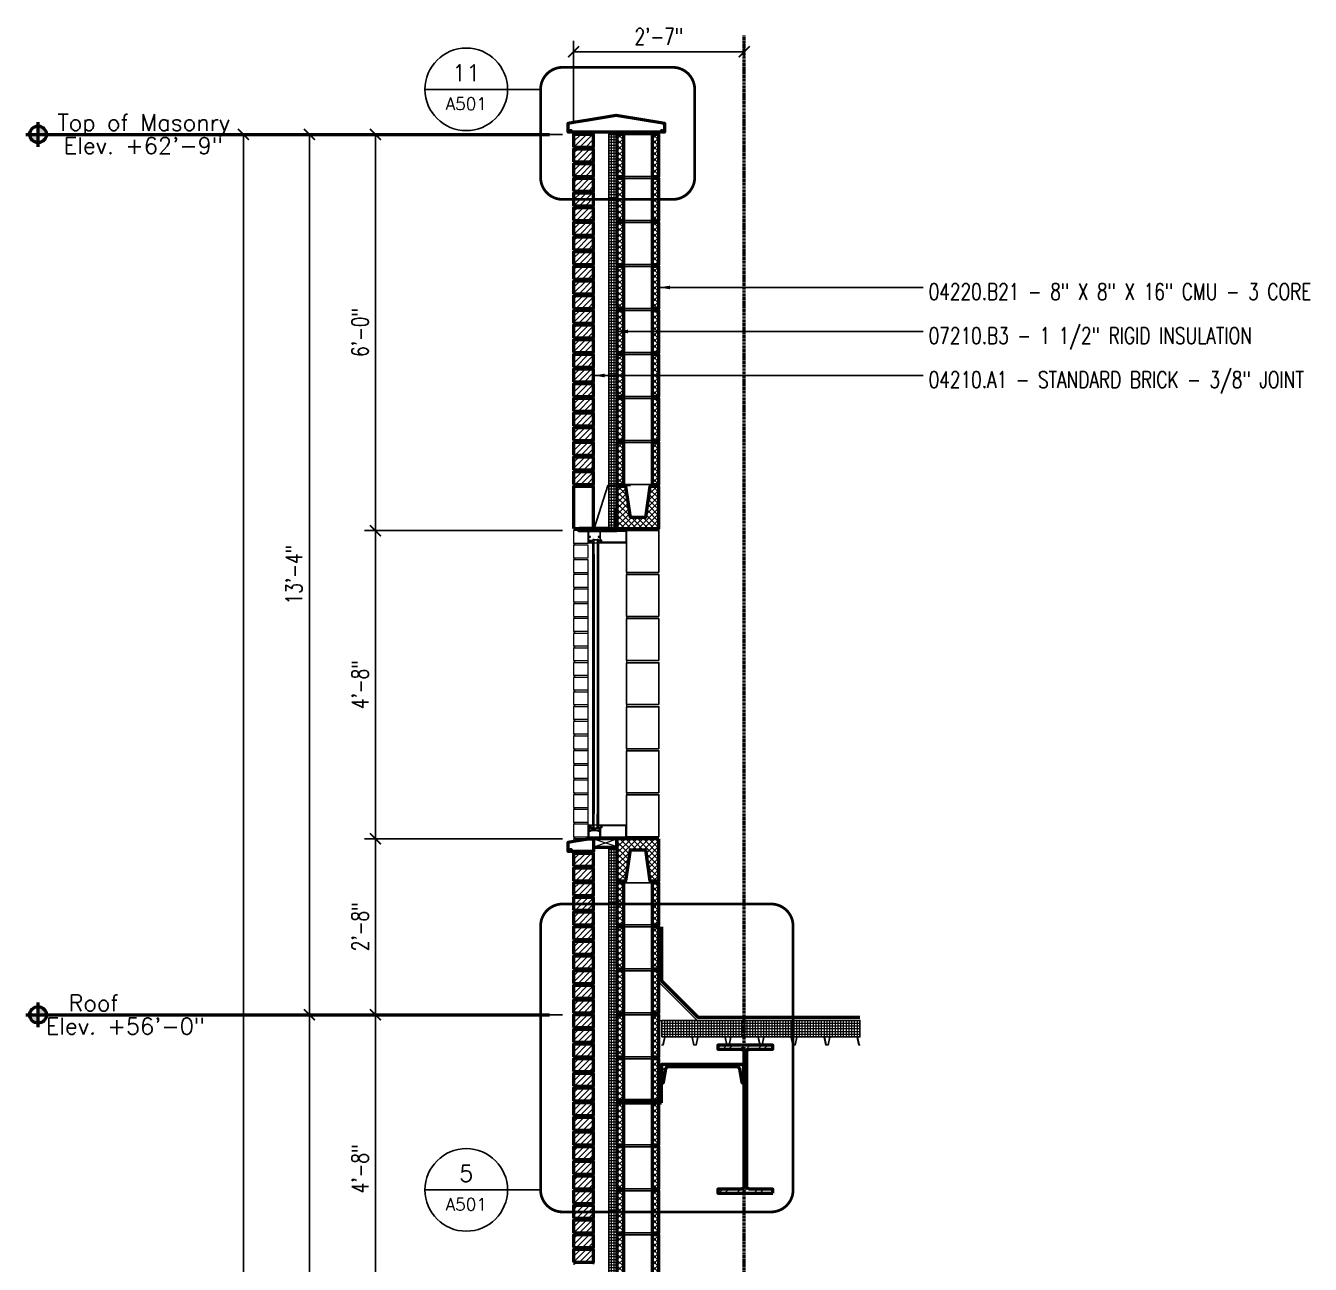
# Model space of a CAD drawing. Header units: inches. Extents: x 3850 to 5846, y -3 to 909.
# Drawn here: x 3861.6 to 4095, y 683.7 to 908.8 of the extents above; entities that cross this region are included whole.
import ezdxf
from ezdxf.enums import TextEntityAlignment as Align

# ---------------------------------------------------------------- set-up
doc = ezdxf.new("R2010")
doc.units = ezdxf.units.IN
doc.header["$LTSCALE"] = 0.5
doc.header["$MEASUREMENT"] = 0
doc.linetypes.add('CENTER2', pattern=[1.125, 0.75, -0.125, 0.125, -0.125])
doc.linetypes.add('HIDDEN2', pattern=[0.1875, 0.125, -0.0625])
doc.layers.get('0').update_dxf_attribs({"lineweight": 18})
doc.layers.get('Defpoints').update_dxf_attribs({"color": 140, "lineweight": 18})
for name, color, linetype, lineweight in [('A-Anno-Dims', 211, 'Continuous', 18), ('A-Anno-Note', 231, 'Continuous', 25), ('A-Detl-Fine', 90, 'Continuous', 18), ('A-Detl-Iden', 151, 'Continuous', 25), ('A-Detl-Medm', 31, 'Continuous', 25), ('A-Detl-Patt', 190, 'Continuous', 18), ('A-Detl-Thin', 150, 'Continuous', 18), ('A-Detl-Wide', 213, 'Continuous', 50)]:
    doc.layers.add(name, color=color, linetype=linetype, lineweight=lineweight)
doc.styles.add('Arch-Dim', font='romans.shx', dxfattribs={"width": 0.75})
doc.styles.add('RomanS', font='romans.shx')
doc.dimstyles.new('Aec-Arch-I-96', dxfattribs={"dimscale": 96, "dimtxt": 0.09375, "dimasz": 0.0625, "dimexe": 0.0625, "dimexo": 0.0625, "dimgap": 0.03125, "dimtad": 1, "dimdec": 4, "dimzin": 3, "dimdsep": 46, "dimlunit": 4, "dimtxsty": 'Arch-Dim', "dimblk": 'ARCHTICK', "dimcen": 0.09375, "dimazin": 2, "dimtfac": 0.75, "dimtdec": 4, "dimtix": 1, "dimtmove": 2, "dimatfit": 2, "dimfxl": 1, "dimtolj": 1, "dimtzin": 0, "dimarcsym": 0})
pattern_1 = [(45, (0, 0.375), (-0.53033, 0.53033), [])]
pattern_2 = [(45, (0, 0.375), (-0.53033, 0.53033), []), (135, (0, 0.375), (-0.53033, -0.53033), [])]

# ---------------------------------------------------------------- blocks, each defined once
blk = doc.blocks.new('*U4')
at = {"layer": 'A-Detl-Patt'}
h = blk.add_hatch(dxfattribs=at)
h.set_pattern_fill('ANSI31', color=256, scale=6, style=0)
h.set_pattern_definition(pattern_1)
h.paths.add_polyline_path([(0, 0.375), (3.625, 0.375), (3.625, 2.6667), (0, 2.6667)])
at = {"color": 0, "linetype": 'ByBlock'}
blk.add_lwpolyline([(0, 0.375), (3.625, 0.375), (3.625, 2.6667), (0, 2.6667)], close=True, dxfattribs=at)
at = {"layer": 'A-Detl-Medm'}
blk.add_line((3.625, 0.375), (3.625, 0), dxfattribs=at)
blk.add_arc((0, 0.1875), 0.1875, 270, 90, dxfattribs=at)
blk = doc.blocks.new('*U5')
at = {"layer": 'A-Detl-Patt'}
h = blk.add_hatch(dxfattribs=at)
h.set_pattern_fill('ANSI37', color=256, scale=6, style=0)
h.set_pattern_definition(pattern_2)
h.paths.add_polyline_path([(0, 0.375), (1.25, 0.375), (1.25, 8), (0, 8)])
h = blk.add_hatch(dxfattribs=at)
h.set_pattern_fill('ANSI37', color=256, scale=6, style=0)
h.set_pattern_definition(pattern_2)
h.paths.add_polyline_path([(6.375, 0.375), (7.625, 0.375), (7.625, 8), (6.375, 8)])
at = {"color": 0, "linetype": 'ByBlock'}
for points in [[(0, 0.375), (1.25, 0.375), (1.25, 8), (0, 8)], [(6.375, 0.375), (7.625, 0.375), (7.625, 8), (6.375, 8)]]:
    blk.add_lwpolyline(points, close=True, dxfattribs=at)
at = {"layer": 'A-Detl-Medm'}
for p, q in [((1.25, 8), (6.375, 8)), ((0, 0.375), (0, 0)), ((1.25, 0.375), (6.375, 0.375))]:
    blk.add_line(p, q, dxfattribs=at)
blk.add_arc((7.625, 0.1875), 0.1875, 90, 270, dxfattribs=at)
blk = doc.blocks.new('*U57')
at = {"layer": 'A-Detl-Patt'}
h = blk.add_hatch(dxfattribs=at)
h.set_pattern_fill('ANSI32', color=256, scale=6, style=0)
edge = h.paths.add_edge_path()
edge.add_line((3.4, 0), (0, 0))
edge.add_line((0, 0), (0, -15))
edge.add_line((0, -15), (3.4, -15))
edge.add_line((3.4, -15), (3.4, -14.84))
edge.add_arc((3.16, -14.84), 0.24, 0, 80.5)
edge.add_line((3.2, -14.6), (0.82, -14.2))
edge.add_arc((0.9, -13.71), 0.5, 180, 260.5, ccw=False)
edge.add_line((0.4, -13.71), (0.4, -1.29))
edge.add_arc((0.9, -1.29), 0.5, 99.5, 180, ccw=False)
edge.add_line((0.82, -0.8), (3.2, -0.4))
edge.add_arc((3.16, -0.16), 0.24, 279.5, 360)
edge.add_line((3.4, -0.16), (3.4, 0))
at = {"color": 0, "linetype": 'ByBlock'}
blk.add_lwpolyline([(3.4, 0), (0, 0), (0, -15), (3.4, -15), (3.4, -14.84, 0.366443), (3.2, -14.6), (0.82, -14.2, -0.366443), (0.4, -13.71), (0.4, -1.29, -0.366443), (0.82, -0.8), (3.2, -0.4, 0.366443), (3.4, -0.16)], format="xyb", close=True, dxfattribs=at)
blk = doc.blocks.new('*U58')
at = {"layer": 'A-Detl-Patt'}
h = blk.add_hatch(dxfattribs=at)
h.set_pattern_fill('ANSI32', color=256, scale=6, style=0)
h.set_pattern_definition([(45, (0, -13.46), (-1.591, 1.591), []), (45, (1.0607, -13.46), (-1.591, 1.591), [])])
edge = h.paths.add_edge_path()
edge.add_line((4.995, -26.92), (4.995, -26.175))
edge.add_line((4.995, -26.175), (0.845, -26.175))
edge.add_arc((0.845, -25.575), 0.6, 180, 270, ccw=False)
edge.add_line((0.245, -25.575), (0.245, -1.345))
edge.add_arc((0.845, -1.345), 0.6, 90, 180, ccw=False)
edge.add_line((0.845, -0.745), (4.995, -0.745))
edge.add_line((4.995, -0.745), (4.995, 0))
edge.add_line((4.995, 0), (-4.995, 0))
edge.add_line((-4.995, 0), (-4.995, -0.745))
edge.add_line((-4.995, -0.745), (-0.845, -0.745))
edge.add_arc((-0.845, -1.345), 0.6, 0, 90, ccw=False)
edge.add_line((-0.245, -1.345), (-0.245, -25.575))
edge.add_arc((-0.845, -25.575), 0.6, -90, 0, ccw=False)
edge.add_line((-0.845, -26.175), (-4.995, -26.175))
edge.add_line((-4.995, -26.175), (-4.995, -26.92))
edge.add_line((-4.995, -26.92), (4.995, -26.92))
at = {"color": 0, "linetype": 'ByBlock'}
blk.add_lwpolyline([(4.995, -26.92), (4.995, -26.175), (0.845, -26.175, -0.4142136), (0.245, -25.575), (0.245, -1.345, -0.4142136), (0.845, -0.745), (4.995, -0.745), (4.995, 0), (-4.995, 0), (-4.995, -0.745), (-0.845, -0.745, -0.4142136), (-0.245, -1.345), (-0.245, -25.575, -0.4142136), (-0.845, -26.175), (-4.995, -26.175), (-4.995, -26.92)], format="xyb", close=True, dxfattribs=at)
blk = doc.blocks.new('*U59')
at = {"layer": 'A-Detl-Patt'}
h = blk.add_hatch(dxfattribs=at)
h.set_pattern_fill('ANSI32', color=256, scale=6, style=0)
edge = h.paths.add_edge_path()
edge.add_line((0, 0), (6, 0))
edge.add_arc((5.5625, 0), 0.4375, -90, 0, ccw=False)
edge.add_line((5.5625, -0.4375), (0.9375, -0.4375))
edge.add_arc((0.9375, -0.9375), 0.5, 90, 180)
edge.add_line((0.4375, -0.9375), (0.4375, -7.5625))
edge.add_arc((0, -7.5625), 0.4375, -90, 0, ccw=False)
edge.add_line((0, -8), (0, 0))
at = {"color": 0, "linetype": 'ByBlock'}
blk.add_lwpolyline([(0, 0), (6, 0), (6, 0, -0.41421356), (5.5625, -0.4375), (0.9375, -0.4375, 0.41421356), (0.4375, -0.9375), (0.4375, -7.5625, -0.41421356), (0, -8), (0, -8)], format="xyb", close=True, dxfattribs=at)
blk = doc.blocks.new('AecDtl_8412LS2')
at = {"layer": 'A-Detl-Fine', "linetype": 'Continuous'}
for p, q in [((1.12, 2.25), (1.12, 4.25)), ((1.62, 4.25), (1.62, 2.25)), ((0.25, 1.56), (2, 1.19)), ((2, 1.56), (0.25, 1.19)), ((1.62, 2.25), (1.12, 2.25)), ((1.12, 1.75), (1.62, 1.75)), ((1.62, 1.62), (1.12, 1.62))]:
    blk.add_line(p, q, dxfattribs=at)
at = {"layer": 'A-Detl-Fine'}
for points in [[(0.25, 1.19), (0.12, 1.19), (0.12, 1.75), (0.12, 2.12), (0.25, 2.12)], [(0.25, 2.12), (0.25, 1.75), (0.63, 1.75), (0.63, 1.87)], [(0.63, 2.12), (0.38, 2.12), (0.38, 1.87), (0.63, 1.87), (0.88, 1.69)], [(1.87, 1.69), (2.12, 1.87), (2.38, 1.87), (2.38, 2.12), (2.12, 2.12)]]:
    blk.add_lwpolyline(points, dxfattribs=at)
at = {"layer": 'A-Detl-Fine', "linetype": 'Continuous'}
for points in [[(0.44, 1.19), (0.44, 1.06), (0.12, 1.06), (0.12, 0.12), (2.12, 0.12), (2.12, 1.06), (1.81, 1.06), (1.81, 1.19)], [(0.25, 1.19), (0.25, 1.56), (2, 1.56), (2, 1.19), (0.25, 1.19)], [(0.87, 2.31), (0.87, 1.62), (1.12, 1.62), (1.12, 2.25)], [(1.62, 2.25), (1.62, 1.62), (1.87, 1.62), (1.87, 2.31)], [(2, 1.19), (2.12, 1.19), (2.12, 1.87)]]:
    blk.add_lwpolyline(points, dxfattribs=at)
at = {"layer": 'A-Detl-Fine'}
blk.add_lwpolyline([(6.88, 0.12), (6.88, 2.12), (2.5, 2.12), (2.5, 1.75), (2.25, 1.75), (2.25, 0.12)], close=True, dxfattribs=at)
at = {"layer": 'A-Detl-Medm', "linetype": 'Continuous'}
blk.add_lwpolyline([(0.87, 4.25), (0.87, 2.31), (0.62, 2.12), (0.62, 2.25), (0, 2.25), (0, 0), (1, 0), (7, 0), (7, 0), (7, 2.25), (2.12, 2.25), (2.12, 2.12), (1.87, 2.31), (1.87, 4.25)], dxfattribs=at)
blk = doc.blocks.new('*U16')
at = {"color": 0, "linetype": 'ByBlock'}
blk.add_lwpolyline([(3.62, 2.67), (3.62, 0.38), (0, 0.38), (-0.38, 0.38), (-0.38, 0.63), (-0.62, 0.63), (-0.62, 0.38), (-1, 0.38), (-1, 2.06), (0, 2.23), (2.62, 2.67), (3.62, 2.67)], close=True, dxfattribs=at)
at = {"layer": 'A-Detl-Medm', "extrusion": (0, 0, -1)}
blk.add_lwpolyline([(0, 0, -1), (0, 0.38)], format="xyb", dxfattribs=at)
blk.add_lwpolyline([(-3.62, 0.38), (-3.62, 0)], dxfattribs=at)
blk = doc.blocks.new('*U19')
at = {"color": 0, "linetype": 'ByBlock'}
blk.add_lwpolyline([(0, 2.6667), (0, 0.375), (2.625, 0.375), (2.625, 2.6667), (0, 2.6667)], close=True, dxfattribs=at)
at = {"layer": 'A-Detl-Medm'}
blk.add_lwpolyline([(0, 0, 1), (0, 0.375)], format="xyb", dxfattribs=at)
blk = doc.blocks.new('*U18')
at = {"color": 0, "linetype": 'ByBlock'}
blk.add_lwpolyline([(0, 2.6667), (0, 0.375), (2.625, 0.375), (2.625, 2.6667), (0, 2.6667)], close=True, dxfattribs=at)
at = {"layer": 'A-Detl-Medm'}
blk.add_lwpolyline([(0, 0, 1), (0, 0.375)], format="xyb", dxfattribs=at)
blk = doc.blocks.new('*U49')
at = {"color": 0, "linetype": 'ByBlock'}
blk.add_lwpolyline([(0, 2.6667), (0, 0.375), (2.625, 0.375), (2.625, 2.6667), (0, 2.6667)], close=True, dxfattribs=at)
at = {"layer": 'A-Detl-Medm'}
blk.add_lwpolyline([(0, 0, 1), (0, 0.375)], format="xyb", dxfattribs=at)
blk = doc.blocks.new('*U48')
at = {"color": 0, "linetype": 'ByBlock'}
blk.add_lwpolyline([(0, 2.6667), (0, 0.375), (2.625, 0.375), (2.625, 2.6667), (0, 2.6667)], close=True, dxfattribs=at)
at = {"layer": 'A-Detl-Medm'}
blk.add_lwpolyline([(0, 0, 1), (0, 0.375)], format="xyb", dxfattribs=at)
blk = doc.blocks.new('*U47')
at = {"color": 0, "linetype": 'ByBlock'}
blk.add_lwpolyline([(0, 2.6667), (0, 0.375), (2.625, 0.375), (2.625, 2.6667), (0, 2.6667)], close=True, dxfattribs=at)
at = {"layer": 'A-Detl-Medm'}
blk.add_lwpolyline([(0, 0, 1), (0, 0.375)], format="xyb", dxfattribs=at)
blk = doc.blocks.new('*U46')
at = {"color": 0, "linetype": 'ByBlock'}
blk.add_lwpolyline([(0, 2.6667), (0, 0.375), (2.625, 0.375), (2.625, 2.6667), (0, 2.6667)], close=True, dxfattribs=at)
at = {"layer": 'A-Detl-Medm'}
blk.add_lwpolyline([(0, 0, 1), (0, 0.375)], format="xyb", dxfattribs=at)
blk = doc.blocks.new('*U45')
at = {"color": 0, "linetype": 'ByBlock'}
blk.add_lwpolyline([(0, 2.6667), (0, 0.375), (2.625, 0.375), (2.625, 2.6667), (0, 2.6667)], close=True, dxfattribs=at)
at = {"layer": 'A-Detl-Medm'}
blk.add_lwpolyline([(0, 0, 1), (0, 0.375)], format="xyb", dxfattribs=at)
blk = doc.blocks.new('*U44')
at = {"color": 0, "linetype": 'ByBlock'}
blk.add_lwpolyline([(0, 2.6667), (0, 0.375), (2.625, 0.375), (2.625, 2.6667), (0, 2.6667)], close=True, dxfattribs=at)
at = {"layer": 'A-Detl-Medm'}
blk.add_lwpolyline([(0, 0, 1), (0, 0.375)], format="xyb", dxfattribs=at)
blk = doc.blocks.new('*U43')
at = {"color": 0, "linetype": 'ByBlock'}
blk.add_lwpolyline([(0, 2.6667), (0, 0.375), (2.625, 0.375), (2.625, 2.6667), (0, 2.6667)], close=True, dxfattribs=at)
at = {"layer": 'A-Detl-Medm'}
blk.add_lwpolyline([(0, 0, 1), (0, 0.375)], format="xyb", dxfattribs=at)
blk = doc.blocks.new('*U42')
at = {"color": 0, "linetype": 'ByBlock'}
blk.add_lwpolyline([(0, 2.6667), (0, 0.375), (2.625, 0.375), (2.625, 2.6667), (0, 2.6667)], close=True, dxfattribs=at)
at = {"layer": 'A-Detl-Medm'}
blk.add_lwpolyline([(0, 0, 1), (0, 0.375)], format="xyb", dxfattribs=at)
blk = doc.blocks.new('*U41')
at = {"color": 0, "linetype": 'ByBlock'}
blk.add_lwpolyline([(0, 2.6667), (0, 0.375), (2.625, 0.375), (2.625, 2.6667), (0, 2.6667)], close=True, dxfattribs=at)
at = {"layer": 'A-Detl-Medm'}
blk.add_lwpolyline([(0, 0, 1), (0, 0.375)], format="xyb", dxfattribs=at)
blk = doc.blocks.new('*U56')
at = {"color": 0, "linetype": 'ByBlock'}
blk.add_lwpolyline([(0, 0), (1.5, 0), (1.5, 4.25), (0, 4.25), (0, 0)], close=True, dxfattribs=at)
at = {"layer": 'A-Detl-Thin'}
for points in [[(0, 0), (1.42, 4.25)], [(0.08, 4.25), (1.5, 0)]]:
    blk.add_lwpolyline(points, dxfattribs=at)
blk = doc.blocks.new('AecDtl_8412HH2')
at = {"layer": 'A-Detl-Fine', "linetype": 'Continuous'}
for p, q in [((1.13, -1.62), (1.63, -1.62)), ((1.63, -1.75), (1.13, -1.75)), ((1.13, -4.25), (1.13, -2.25)), ((1.13, -2.25), (1.63, -2.25)), ((1.63, -2.25), (1.63, -4.25))]:
    blk.add_line(p, q, dxfattribs=at)
for points in [[(0.25, -2.12), (0.12, -2.12), (0.12, -1.75), (0.12, -1.19), (0.44, -1.19), (0.44, -1.06), (0.12, -1.06), (0.12, -0.12), (2.12, -0.12), (2.12, -1.06), (1.81, -1.06), (1.81, -1.19), (2.12, -1.19), (2.12, -1.88)], [(1.13, -2.25), (1.13, -1.62), (0.88, -1.62), (0.88, -2.31)], [(1.88, -2.31), (1.88, -1.62), (1.63, -1.62), (1.63, -2.25)]]:
    blk.add_lwpolyline(points, dxfattribs=at)
at = {"layer": 'A-Detl-Fine'}
for points in [[(0.25, -2.12), (0.25, -1.75), (0.63, -1.75), (0.63, -1.88)], [(0.63, -2.12), (0.38, -2.12), (0.38, -1.88), (0.63, -1.88), (0.88, -1.69)], [(1.88, -1.69), (2.12, -1.88), (2.38, -1.88), (2.38, -2.12), (2.12, -2.12)]]:
    blk.add_lwpolyline(points, dxfattribs=at)
blk.add_lwpolyline([(6.88, -0.12), (6.88, -2.12), (2.5, -2.12), (2.5, -1.75), (2.25, -1.75), (2.25, -0.12)], close=True, dxfattribs=at)
at = {"layer": 'A-Detl-Medm', "linetype": 'Continuous'}
blk.add_lwpolyline([(0.88, -4.25), (0.88, -2.31), (0.63, -2.12), (0.63, -2.25), (0, -2.25), (0, 0), (0.7, 0), (7, 0), (7, 0), (7, -2.25), (2.13, -2.25), (2.13, -2.12), (1.88, -2.31), (1.88, -4.25)], dxfattribs=at)
blk = doc.blocks.new('*U13')
at = {"layer": 'A-Detl-Patt'}
h = blk.add_hatch(dxfattribs=at)
h.set_pattern_fill('ANSI37', color=256, scale=6, style=0)
h.paths.add_polyline_path([(0, 0.375), (7.625, 0.375), (7.625, 8), (6, 8), (5.1875, 2.375), (2.4375, 2.375), (1.625, 8), (0, 8)])
at = {"layer": 'A-Detl-Wide'}
blk.add_lwpolyline([(0, 0.375), (7.625, 0.375), (7.625, 8), (6, 8), (5.1875, 2.375), (2.4375, 2.375), (1.625, 8), (0, 8)], close=True, dxfattribs=at)
blk = doc.blocks.new('*U14')
at = {"layer": 'A-Detl-Patt'}
h = blk.add_hatch(dxfattribs=at)
h.set_pattern_fill('ANSI32', color=256, scale=6, style=0)
edge = h.paths.add_edge_path()
edge.add_line((0, 0), (4, 0))
edge.add_arc((3.625, 0), 0.375, -90, 0, ccw=False)
edge.add_line((3.625, -0.375), (0.875, -0.375))
edge.add_arc((0.875, -0.875), 0.5, 90, 180)
edge.add_line((0.375, -0.875), (0.375, -6.625))
edge.add_arc((0, -6.625), 0.375, -90, 0, ccw=False)
edge.add_line((0, -7), (0, 0))
at = {"color": 0, "linetype": 'ByBlock'}
blk.add_lwpolyline([(0, 0), (4, 0), (4, 0, -0.4142136), (3.625, -0.375), (0.875, -0.375, 0.4142136), (0.375, -0.875), (0.375, -6.625, -0.4142136), (0, -7), (0, -7)], format="xyb", close=True, dxfattribs=at)
blk = doc.blocks.new('*U15')
at = {"color": 0, "linetype": 'ByBlock'}
blk.add_lwpolyline([(0, 0.375), (3.625, 0.375), (3.625, 8), (0, 8)], close=True, dxfattribs=at)
blk = doc.blocks.new('*U27')
at = {"color": 0, "linetype": 'ByBlock'}
blk.add_lwpolyline([(0, 2.6667), (0, 0.375), (2.625, 0.375), (2.625, 2.6667), (0, 2.6667)], close=True, dxfattribs=at)
at = {"layer": 'A-Detl-Medm'}
blk.add_lwpolyline([(0, 0, 1), (0, 0.375)], format="xyb", dxfattribs=at)
blk = doc.blocks.new('*U60')
at = {"layer": 'A-Detl-Patt'}
h = blk.add_hatch(dxfattribs=at)
h.set_pattern_fill('ANSI37', color=256, scale=6, style=0)
h.set_pattern_definition(pattern_2)
h.paths.add_polyline_path([(0, 0.375), (1.25, 0.375), (1.25, 8), (0, 8)])
h = blk.add_hatch(dxfattribs=at)
h.set_pattern_fill('ANSI37', color=256, scale=6, style=0)
h.set_pattern_definition(pattern_2)
h.paths.add_polyline_path([(6.375, 0.375), (7.625, 0.375), (7.625, 8), (6.375, 8)])
at = {"color": 0, "linetype": 'ByBlock'}
for points in [[(0, 0.375), (1.25, 0.375), (1.25, 8), (0, 8)], [(6.375, 0.375), (7.625, 0.375), (7.625, 8), (6.375, 8)]]:
    blk.add_lwpolyline(points, close=True, dxfattribs=at)
at = {"layer": 'A-Detl-Medm'}
for p, q in [((1.25, 8), (6.375, 8)), ((0, 0.375), (0, 0)), ((1.25, 0.375), (6.375, 0.375))]:
    blk.add_line(p, q, dxfattribs=at)
blk.add_arc((7.625, 0.1875), 0.1875, 90, 270, dxfattribs=at)
blk = doc.blocks.new('*U61')
at = {"layer": 'A-Detl-Patt'}
h = blk.add_hatch(dxfattribs=at)
h.set_pattern_fill('ANSI31', color=256, scale=6, style=0)
h.set_pattern_definition(pattern_1)
h.paths.add_polyline_path([(0, 0.375), (3.625, 0.375), (3.625, 2.6667), (0, 2.6667)])
at = {"color": 0, "linetype": 'ByBlock'}
blk.add_lwpolyline([(0, 0.375), (3.625, 0.375), (3.625, 2.6667), (0, 2.6667)], close=True, dxfattribs=at)
at = {"layer": 'A-Detl-Medm'}
blk.add_line((3.625, 0.375), (3.625, 0), dxfattribs=at)
blk.add_arc((0, 0.1875), 0.1875, 270, 90, dxfattribs=at)
blk = doc.blocks.new('*U65')
at = {"color": 0, "linetype": 'ByBlock'}
blk.add_lwpolyline([(15.625, 0.375), (15.625, 8), (9.75, 8), (9.75, 0.375), (15.625, 0.375)], close=True, dxfattribs=at)
blk = doc.blocks.new('*U64')
at = {"color": 0, "linetype": 'ByBlock'}
blk.add_lwpolyline([(15.625, 0.375), (15.625, 8), (9.75, 8), (9.75, 0.375), (15.625, 0.375)], close=True, dxfattribs=at)
blk = doc.blocks.new('*U63')
at = {"color": 0, "linetype": 'ByBlock'}
blk.add_lwpolyline([(15.625, 0.375), (15.625, 8), (9.75, 8), (9.75, 0.375), (15.625, 0.375)], close=True, dxfattribs=at)
blk = doc.blocks.new('*U68')
at = {"color": 0, "linetype": 'ByBlock'}
blk.add_lwpolyline([(15.625, 0.375), (15.625, 8), (9.75, 8), (9.75, 0.375), (15.625, 0.375)], close=True, dxfattribs=at)
blk = doc.blocks.new('*U67')
at = {"color": 0, "linetype": 'ByBlock'}
blk.add_lwpolyline([(15.625, 0.375), (15.625, 8), (9.75, 8), (9.75, 0.375), (15.625, 0.375)], close=True, dxfattribs=at)
blk = doc.blocks.new('*U66')
at = {"color": 0, "linetype": 'ByBlock'}
blk.add_lwpolyline([(15.625, 0.375), (15.625, 8), (9.75, 8), (9.75, 0.375), (15.625, 0.375)], close=True, dxfattribs=at)
blk = doc.blocks.new('*U62')
at = {"color": 0, "linetype": 'ByBlock'}
blk.add_lwpolyline([(15.625, 0.375), (15.625, 8), (9.75, 8), (9.75, 0.375), (15.625, 0.375)], close=True, dxfattribs=at)
blk = doc.blocks.new('Anno_Elevation_Label_1')
at = {"linetype": 'ByBlock'}
h = blk.add_hatch(color=0, dxfattribs=at)
h.paths.add_polyline_path([(-0.7799, 0.0469), (-0.7799, 0), (-0.733, 0, 0.414214)])
h.paths.add_polyline_path([(-0.7799, 0), (-0.8268, 0, 0.414214), (-0.7799, -0.0469)])
at = {"color": 0, "linetype": 'ByBlock'}
for p, q in [((-0.8502, 0), (0, 0)), ((-0.7799, -0.0703), (-0.7799, 0.0703))]:
    blk.add_line(p, q, dxfattribs=at)
blk.add_circle((-0.7799, 0), 0.0469, dxfattribs=at)
at = {"color": 0, "linetype": 'ByBlock', "style": 'RomanS'}
for tag, p in [('LABEL', (-0.7308, 0.0207)), ('ELEVATION', (-0.7308, -0.111))]:
    blk.add_attdef(tag, p, '', height=0.0938, dxfattribs=at)
blk = doc.blocks.new('*U75')
at = {"color": 0, "linetype": 'ByBlock'}
blk.add_lwpolyline([(3.62, 0.38), (0, 0.38), (-0.38, 0.38), (-0.38, 0.63), (-0.62, 0.63), (-0.62, 0.38), (-1, 0.38), (-1, 2.06), (0, 2.23), (2.62, 2.67), (7.75, 3.52), (12.88, 2.67), (15.5, 2.23), (16.5, 2.06), (16.5, 0.38), (16.13, 0.38), (16.13, 0.63), (15.88, 0.63), (15.88, 0.38), (15.5, 0.38), (11.88, 0.38), (3.62, 0.38)], close=True, dxfattribs=at)
at = {"layer": 'A-Detl-Medm', "extrusion": (0, 0, -1)}
blk.add_lwpolyline([(0, 0, -1), (0, 0.38)], format="xyb", dxfattribs=at)
blk.add_lwpolyline([(-3.62, 0.38), (-3.62, 0)], dxfattribs=at)
blk = doc.blocks.new('_ArchTick')
at = {"color": 0, "linetype": 'ByBlock', "const_width": 0.15}
blk.add_lwpolyline([(-0.5, -0.5), (0.5, 0.5)], dxfattribs=at)
blk = doc.blocks.new('Anno_Detail_A2')
at = {"color": 0, "linetype": 'ByBlock', "lineweight": -2}
blk.add_line((2.5, 0), (-2.5, 0), dxfattribs=at)
blk.add_circle((0, 0), 2.5, dxfattribs=at)
at = {"color": 0, "linetype": 'ByBlock', "lineweight": -2, "style": 'RomanS'}
blk.add_attdef('NUMBER', text='', height=1, dxfattribs=at).set_placement((0, 0.5), align=Align.CENTER)
blk.add_attdef('SHEET', text='', height=0.75, dxfattribs=at).set_placement((0, -0.5), align=Align.TOP_CENTER)
blk = doc.blocks.new('*D89')
at = {"layer": 'A-Anno-Dims', "color": 0, "lineweight": -2, "transparency": 16777216}
for p, q in [((3959.12, 729), (3923.12, 729)), ((3925.12, 673), (3925.12, 729)), ((3959.12, 673), (3923.12, 673))]:
    blk.add_line(p, q, dxfattribs=at)
at = {"layer": 'Defpoints', "color": 0, "transparency": 16777216}
for p in [(3925.12, 729), (3961.12, 729), (3961.12, 673)]:
    blk.add_point(p, dxfattribs=at)
at = {"layer": 'A-Anno-Dims', "color": 0, "lineweight": -2, "transparency": 16777216, "xscale": 2, "yscale": 2, "zscale": 2}
for p, rotation in [((3925.12, 729), 90), ((3925.12, 673), 270)]:
    blk.add_blockref('_ArchTick', p, dxfattribs=dict(at, rotation=rotation))
at = {"layer": 'A-Anno-Dims', "color": 0, "transparency": 16777216, "insert": (3922.33, 701), "char_height": 3, "attachment_point": 5, "rotation": 90, "style": 'Arch-Dim'}
blk.add_mtext('\\A1;4\'-8"', dxfattribs=at)
blk = doc.blocks.new('*D90')
at = {"layer": 'A-Anno-Dims', "color": 0, "lineweight": -2, "transparency": 16777216}
for p, q in [((3959.12, 761), (3923.12, 761)), ((3925.12, 729), (3925.12, 761)), ((3959.12, 729), (3923.12, 729))]:
    blk.add_line(p, q, dxfattribs=at)
at = {"layer": 'Defpoints', "color": 0, "transparency": 16777216}
for p in [(3925.12, 761), (3961.12, 761), (3961.12, 729)]:
    blk.add_point(p, dxfattribs=at)
at = {"layer": 'A-Anno-Dims', "color": 0, "lineweight": -2, "transparency": 16777216, "xscale": 2, "yscale": 2, "zscale": 2}
for p, rotation in [((3925.12, 761), 90), ((3925.12, 729), 270)]:
    blk.add_blockref('_ArchTick', p, dxfattribs=dict(at, rotation=rotation))
at = {"layer": 'A-Anno-Dims', "color": 0, "transparency": 16777216, "insert": (3922.33, 745), "char_height": 3, "attachment_point": 5, "rotation": 90, "style": 'Arch-Dim'}
blk.add_mtext('\\A1;2\'-8"', dxfattribs=at)
blk = doc.blocks.new('*D91')
at = {"layer": 'A-Anno-Dims', "color": 0, "lineweight": -2, "transparency": 16777216}
for p, q in [((3959.12, 817), (3923.12, 817)), ((3925.12, 761), (3925.12, 817)), ((3959.12, 761), (3923.12, 761))]:
    blk.add_line(p, q, dxfattribs=at)
at = {"layer": 'Defpoints', "color": 0, "transparency": 16777216}
for p in [(3925.12, 817), (3961.12, 817), (3961.12, 761)]:
    blk.add_point(p, dxfattribs=at)
at = {"layer": 'A-Anno-Dims', "color": 0, "lineweight": -2, "transparency": 16777216, "xscale": 2, "yscale": 2, "zscale": 2}
for p, rotation in [((3925.12, 817), 90), ((3925.12, 761), 270)]:
    blk.add_blockref('_ArchTick', p, dxfattribs=dict(at, rotation=rotation))
at = {"layer": 'A-Anno-Dims', "color": 0, "transparency": 16777216, "insert": (3922.33, 789), "char_height": 3, "attachment_point": 5, "rotation": 90, "style": 'Arch-Dim'}
blk.add_mtext('\\A1;4\'-8"', dxfattribs=at)
blk = doc.blocks.new('*D92')
at = {"layer": 'A-Anno-Dims', "color": 0, "lineweight": -2, "transparency": 16777216}
for p, q in [((3959.12, 889), (3923.12, 889)), ((3925.12, 817), (3925.12, 889)), ((3959.12, 817), (3923.12, 817))]:
    blk.add_line(p, q, dxfattribs=at)
at = {"layer": 'Defpoints', "color": 0, "transparency": 16777216}
for p in [(3925.12, 889), (3961.12, 889), (3961.12, 817)]:
    blk.add_point(p, dxfattribs=at)
at = {"layer": 'A-Anno-Dims', "color": 0, "lineweight": -2, "transparency": 16777216, "xscale": 2, "yscale": 2, "zscale": 2}
for p, rotation in [((3925.12, 889), 90), ((3925.12, 817), 270)]:
    blk.add_blockref('_ArchTick', p, dxfattribs=dict(at, rotation=rotation))
at = {"layer": 'A-Anno-Dims', "color": 0, "transparency": 16777216, "insert": (3922.33, 853), "char_height": 3, "attachment_point": 5, "rotation": 90, "style": 'Arch-Dim'}
blk.add_mtext('\\A1;6\'-0"', dxfattribs=at)
blk = doc.blocks.new('*D96')
at = {"layer": 'A-Anno-Dims', "color": 0, "lineweight": -2, "transparency": 16777216}
for p, q in [((3959.12, 729), (3911.12, 729)), ((3913.12, 569), (3913.12, 729)), ((3959.12, 569), (3911.12, 569))]:
    blk.add_line(p, q, dxfattribs=at)
at = {"layer": 'Defpoints', "color": 0, "transparency": 16777216}
for p in [(3913.12, 729), (3961.12, 729), (3961.12, 569)]:
    blk.add_point(p, dxfattribs=at)
at = {"layer": 'A-Anno-Dims', "color": 0, "lineweight": -2, "transparency": 16777216, "xscale": 2, "yscale": 2, "zscale": 2}
for p, rotation in [((3913.12, 729), 90), ((3913.12, 569), 270)]:
    blk.add_blockref('_ArchTick', p, dxfattribs=dict(at, rotation=rotation))
at = {"layer": 'A-Anno-Dims', "color": 0, "transparency": 16777216, "insert": (3910.33, 649), "char_height": 3, "attachment_point": 5, "rotation": 90, "style": 'Arch-Dim'}
blk.add_mtext('\\A1;13\'-4"', dxfattribs=at)
blk = doc.blocks.new('*D97')
at = {"layer": 'A-Anno-Dims', "color": 0, "lineweight": -2, "transparency": 16777216}
for p, q in [((3959.12, 889), (3911.12, 889)), ((3913.12, 729), (3913.12, 889)), ((3959.12, 729), (3911.12, 729))]:
    blk.add_line(p, q, dxfattribs=at)
at = {"layer": 'Defpoints', "color": 0, "transparency": 16777216}
for p in [(3913.12, 889), (3961.12, 889), (3961.12, 729)]:
    blk.add_point(p, dxfattribs=at)
at = {"layer": 'A-Anno-Dims', "color": 0, "lineweight": -2, "transparency": 16777216, "xscale": 2, "yscale": 2, "zscale": 2}
for p, rotation in [((3913.12, 889), 90), ((3913.12, 729), 270)]:
    blk.add_blockref('_ArchTick', p, dxfattribs=dict(at, rotation=rotation))
at = {"layer": 'A-Anno-Dims', "color": 0, "transparency": 16777216, "insert": (3910.33, 809), "char_height": 3, "attachment_point": 5, "rotation": 90, "style": 'Arch-Dim'}
blk.add_mtext('\\A1;13\'-4"', dxfattribs=at)
blk = doc.blocks.new('*D98')
at = {"layer": 'A-Anno-Dims', "color": 0, "lineweight": -2, "transparency": 16777216}
for p, q in [((3959.12, 889), (3899.12, 889)), ((3901.12, 57), (3901.12, 889)), ((3959.12, 57), (3899.12, 57))]:
    blk.add_line(p, q, dxfattribs=at)
at = {"layer": 'Defpoints', "color": 0, "transparency": 16777216}
for p in [(3901.12, 889), (3961.12, 889), (3961.12, 57)]:
    blk.add_point(p, dxfattribs=at)
at = {"layer": 'A-Anno-Dims', "color": 0, "lineweight": -2, "transparency": 16777216, "xscale": 2, "yscale": 2, "zscale": 2}
for p, rotation in [((3901.12, 889), 90), ((3901.12, 57), 270)]:
    blk.add_blockref('_ArchTick', p, dxfattribs=dict(at, rotation=rotation))
at = {"layer": 'A-Anno-Dims', "color": 0, "transparency": 16777216, "insert": (3898.33, 473), "char_height": 3, "attachment_point": 5, "rotation": 90, "style": 'Arch-Dim'}
blk.add_mtext('\\A1;69\'-4"', dxfattribs=at)
blk = doc.blocks.new('*D103')
at = {"layer": 'A-Anno-Dims', "color": 0, "lineweight": -2, "transparency": 16777216}
for p, q in [((3961.12, 891), (3961.12, 906)), ((3992.12, 903), (3992.12, 906)), ((3961.12, 904), (3992.12, 904))]:
    blk.add_line(p, q, dxfattribs=at)
at = {"layer": 'Defpoints', "color": 0, "transparency": 16777216}
for p in [(3992.12, 904), (3992.12, 901), (3961.12, 889)]:
    blk.add_point(p, dxfattribs=at)
at = {"layer": 'A-Anno-Dims', "color": 0, "lineweight": -2, "transparency": 16777216, "xscale": 2, "yscale": 2, "zscale": 2, "rotation": 180}
blk.add_blockref('_ArchTick', (3961.12, 904), dxfattribs=at)
at = {"layer": 'A-Anno-Dims', "color": 0, "lineweight": -2, "transparency": 16777216, "xscale": 2, "yscale": 2, "zscale": 2}
blk.add_blockref('_ArchTick', (3992.12, 904), dxfattribs=at)
at = {"layer": 'A-Anno-Dims', "color": 0, "transparency": 16777216, "insert": (3976.62, 906.79), "char_height": 3, "attachment_point": 5, "style": 'Arch-Dim'}
blk.add_mtext('\\A1;2\'-7"', dxfattribs=at)
blk = doc.blocks.new('*U105')
at = {"color": 0, "linetype": 'ByBlock'}
blk.add_lwpolyline([(-6.1225, -0.1875, 0.0625, 0.0625, 1), (-6.2475, -0.1875, 0.0625, 0.0625, 1), (-6.1225, -0.1875, 0, 0, 0), (6.1225, -0.1875, 0.0625, 0.0625, 1), (6.2475, -0.1875, 0.0625, 0.0625, 1), (6.1225, -0.1875, 0, 0, 0)], format="xyseb", dxfattribs=at)

msp = doc.modelspace()

# ---------------------------------------------------------------- hatches: boundary and pattern name
at = {"layer": 'A-Detl-Patt'}
h = msp.add_hatch(dxfattribs=at)
h.set_pattern_fill('ANSI37', color=256, scale=4, angle=135, style=0)
h.set_pattern_definition([(180, (3968.9949, 817.5633), (-1e-16, -0.5), []), (270, (3968.9949, 817.5633), (0.5, -1e-16), [])])
h.paths.add_polyline_path([(3967.49491, 817.56328), (3968.51022, 817.56328, 0.170404096), (3968.61991, 817.87578), (3968.61991, 820.62578, -0.414213562), (3968.99491, 821.00078), (3968.99491, 889.00358), (3967.49491, 889.00358)], flags=0)
h = msp.add_hatch(dxfattribs=at)
h.set_pattern_fill('ANSI37', color=256, scale=4, angle=135, style=0)
h.set_pattern_definition([(180, (3968.9949, 673.5643), (-1e-16, -0.5), []), (270, (3968.9949, 673.5643), (0.5, -1e-16), [])])
h.paths.add_polyline_path([(3967.49491, 759.49998), (3967.49491, 673.56428), (3968.51022, 673.56428, 0.170404096), (3968.61991, 673.87678), (3968.61991, 676.62678, -0.414213562), (3968.99491, 677.00178), (3968.99491, 759.49998)], flags=0)
h = msp.add_hatch(dxfattribs=at)
h.set_pattern_fill('ANSI37', color=256, scale=4, angle=45, style=0)
h.set_pattern_definition([(90, (3977.1699, 725), (-0.5, 1e-16), []), (180, (3977.1699, 725), (-1e-16, -0.5), [])])
h.paths.add_polyline_path([(3977.16991, 724.99998), (4013.11991, 724.99998), (4013.11991, 727.99998), (3977.16991, 727.99998)])

# ---------------------------------------------------------------- linework, layer by layer
for p, q in [((3970.74491, 814.75038), (3970.74491, 763.50038)), ((3963.74491, 763.50038), (3963.74491, 809.41768))]:
    msp.add_line(p, q)
at = {"layer": 'A-Detl-Fine'}
for p, q in [((3964.87082, 812.75038), (3964.87082, 765.50353)), ((3965.37082, 812.75038), (3965.37082, 765.50353))]:
    msp.add_line(p, q, dxfattribs=at)
at = {"layer": 'A-Detl-Iden', "linetype": 'HIDDEN2', "const_width": 0.5, "flags": 128}
for points in [[(3955.11991, 881.18648, 0.414213562), (3959.11991, 877.18648), (3979.11991, 877.18648, 0.414213562), (3983.11991, 881.18648), (3983.11991, 897.18648, 0.414213562), (3979.11991, 901.18648), (3959.11991, 901.18648, 0.414213562), (3955.11991, 897.18648)], [(3955.11991, 697.18748, 0.414213562), (3959.11991, 693.18748), (3996.9904, 693.18748, 0.414213562), (4000.9904, 697.18748), (4000.9904, 745.14734, 0.414213562), (3996.9904, 749.14734), (3959.11991, 749.14734, 0.414213562), (3955.11991, 745.14734)]]:
    msp.add_lwpolyline(points, format="xyb", close=True, dxfattribs=at)
at = {"layer": 'A-Detl-Medm'}
for p, q in [((3964.62082, 812.75038), (3964.62082, 765.50353)), ((3965.62082, 812.75038), (3965.62082, 765.50353))]:
    msp.add_line(p, q, dxfattribs=at)
at = {"layer": 'A-Detl-Medm', "extrusion": (0, 0, -1)}
msp.add_lwpolyline([(-3972.99491, 889.37858), (-3972.99491, 889.00358)], dxfattribs=at)
msp.add_lwpolyline([(-3976.61991, 889.00358, 1), (-3976.61991, 889.37858)], format="xyb", dxfattribs=at)
at = {"layer": 'A-Detl-Medm'}
for points in [[(3967.49491, 817.56328), (3968.51022, 817.56328, 0.170404096), (3968.61991, 817.87578), (3968.61991, 820.62578, -0.414213562), (3968.99491, 821.00078), (3968.99491, 889.00358), (3967.49491, 889.00358), (3967.49491, 817.56328)], [(3967.49491, 759.49998), (3967.49491, 673.56428), (3968.51022, 673.56428, 0.170404096), (3968.61991, 673.87678), (3968.61991, 676.62678, -0.414213562), (3968.99491, 677.00178), (3968.99491, 759.49998), (3967.49491, 759.49998)]]:
    msp.add_lwpolyline(points, format="xyb", close=True, dxfattribs=at)
msp.add_lwpolyline([(3961.75986, 817.16553), (3962.15761, 817.56328), (3964.93241, 817.56328), (3967.30741, 825.18648), (3971.47926, 825.18648)], dxfattribs=at)
msp.add_lwpolyline([(3977.16991, 724.99998), (4013.11991, 724.99998), (4013.11991, 727.99998), (3977.16991, 727.99998)], close=True, dxfattribs=at)
at = {"layer": 'A-Detl-Thin'}
for p, q in [((3963.74491, 761.00038), (3961.13215, 761.00038)), ((3961.13215, 761.00038), (3961.13215, 760.54168))]:
    msp.add_line(p, q, dxfattribs=at)
for points in [[(3976.61991, 734.93), (3976.61991, 727.99998), (3983.54993, 727.99998)], [(3977.16991, 723.52988), (3977.35741, 723.52988), (3977.66991, 724.99998), (3982.66991, 724.99998), (3982.98241, 723.52988), (3983.35741, 723.52988), (3983.66991, 724.99998), (3988.66991, 724.99998), (3988.98241, 723.52988), (3989.35741, 723.52988), (3989.66991, 724.99998), (3994.66991, 724.99998), (3994.98241, 723.52988), (3995.35741, 723.52988), (3995.66991, 724.99998), (4000.66991, 724.99998), (4000.98241, 723.52988), (4001.35741, 723.52988), (4001.66991, 724.99998), (4006.66991, 724.99998), (4006.98241, 723.52988), (4007.35741, 723.52988), (4007.66991, 724.99998), (4012.66991, 724.99998), (4012.98241, 723.52988), (4013.11991, 723.52988), (4013.11991, 723.49998), (4012.9582, 723.49998), (4012.6457, 724.97008), (4007.69412, 724.97008), (4007.38162, 723.49998), (4006.9582, 723.49998), (4006.6457, 724.97008), (4001.69412, 724.97008), (4001.38162, 723.49998), (4000.9582, 723.49998), (4000.6457, 724.97008), (3995.69412, 724.97008), (3995.38162, 723.49998), (3994.9582, 723.49998), (3994.6457, 724.97008), (3989.69412, 724.97008), (3989.38162, 723.49998), (3988.9582, 723.49998), (3988.6457, 724.97008), (3983.69412, 724.97008), (3983.38162, 723.49998), (3982.9582, 723.49998), (3982.6457, 724.97008), (3977.69412, 724.97008), (3977.38162, 723.49998), (3977.16991, 723.49998)]]:
    msp.add_lwpolyline(points, close=True, dxfattribs=at)
at = {"layer": 'A-Detl-Wide', "linetype": 'CENTER2'}
msp.add_line((3992.11991, 44.86525), (3992.11991, 907.00358), dxfattribs=at)
at = {"layer": 'A-Detl-Wide'}
for p, q in [((3888.78854, 889.00368), (3956.73288, 889.00358)), ((3888.78854, 729.00008), (3956.73288, 728.99998))]:
    msp.add_line(p, q, dxfattribs=at)
msp.add_lwpolyline([(4013.11991, 728.49998), (3983.75704, 728.49998), (3977.11991, 735.13711), (3977.11991, 744.99998)], dxfattribs=at)

# ---------------------------------------------------------------- block references
at = {"layer": 'A-Detl-Iden'}
ref = msp.add_blockref('Anno_Detail_A2', (3941.61991, 897.18648), dxfattribs=dict(at, xscale=3, yscale=3, zscale=3))
ref.add_attrib('SHEET', 'A501', dxfattribs={"layer": '0', "color": 0, "linetype": 'ByBlock', "lineweight": -2, "height": 2.25, "style": 'Arch-Dim'}).set_placement((3941.61991, 895.68648), align=Align.TOP_CENTER)
ref.add_attrib('NUMBER', '11', dxfattribs={"layer": '0', "color": 0, "linetype": 'ByBlock', "lineweight": -2, "height": 3, "style": 'Arch-Dim'}).set_placement((3941.61991, 898.68648), align=Align.CENTER)
ref = msp.add_blockref('Anno_Detail_A2', (3941.61991, 697.18748), dxfattribs=dict(at, xscale=3, yscale=3, zscale=3))
ref.add_attrib('SHEET', 'A501', dxfattribs={"layer": '0', "color": 0, "linetype": 'ByBlock', "lineweight": -2, "height": 2.25, "style": 'Arch-Dim'}).set_placement((3941.61991, 695.68748), align=Align.TOP_CENTER)
ref.add_attrib('NUMBER', '5', dxfattribs={"layer": '0', "color": 0, "linetype": 'ByBlock', "lineweight": -2, "height": 3, "style": 'Arch-Dim'}).set_placement((3941.61991, 698.68748), align=Align.CENTER)
at = {"layer": 'A-Detl-Medm'}
for name, p in [('AecDtl_8412HH2', (3963.74491, 817.00038)), ('*U62', (3960.99491, 809.00038)), ('*U66', (3960.99491, 801.00038)), ('*U67', (3960.99491, 793.00038)), ('*U68', (3960.99491, 785.00038)), ('*U63', (3960.99491, 777.00038)), ('*U64', (3960.99491, 769.00038)), ('*U65', (3960.99491, 761.00038)), ('AecDtl_8412LS2', (3963.74491, 761.25038))]:
    msp.add_blockref(name, p, dxfattribs=at)
at = {"layer": 'A-Detl-Thin'}
for name, p in [('*U27', (3961.11991, 814.33478)), ('*U41', (3961.11991, 811.66768)), ('*U27', (3961.11991, 809.00098)), ('*U41', (3961.11991, 806.33388)), ('*U41', (3961.11991, 803.66718)), ('*U42', (3961.11991, 801.00048)), ('*U43', (3961.11991, 798.33378)), ('*U41', (3961.11991, 795.66708)), ('*U42', (3961.11991, 793.00038)), ('*U43', (3961.11991, 790.33368)), ('*U41', (3961.11991, 787.66698)), ('*U42', (3961.11991, 785.00028)), ('*U43', (3961.11991, 782.33358)), ('*U44', (3961.11991, 779.66688)), ('*U45', (3961.11991, 777.00018)), ('*U46', (3961.11991, 774.33348)), ('*U47', (3961.11991, 771.66678)), ('*U48', (3961.11991, 769.00008)), ('*U49', (3961.11991, 766.33338)), ('*U18', (3961.11991, 763.66668)), ('*U19', (3961.11991, 760.99998))]:
    msp.add_blockref(name, p, dxfattribs=at)
at = {"layer": 'A-Detl-Wide'}
ref = msp.add_blockref('Anno_Elevation_Label_1', (3888.78854, 889.00368), dxfattribs=dict(at, xscale=32, yscale=32, zscale=32))
ref.add_attrib('ELEVATION', ' Elev. +62\'-9"', (3866.45185, 885.45236), dxfattribs={"layer": '0', "color": 0, "linetype": 'ByBlock', "height": 3, "style": 'RomanS'})
ref.add_attrib('LABEL', 'Top of Masonry', (3867.35581, 889.66678), dxfattribs={"layer": '0', "color": 0, "linetype": 'ByBlock', "height": 3, "style": 'RomanS'})
for name, p in [('*U75', (3961.11991, 889.00358)), ('*U61', (3961.11991, 886.33688)), ('*U60', (3968.99491, 880.99898)), ('*U61', (3961.11991, 883.67018)), ('*U61', (3961.11991, 881.00348)), ('*U61', (3961.11991, 878.33678)), ('*U60', (3968.99491, 872.99898)), ('*U61', (3961.11991, 875.67008)), ('*U61', (3961.11991, 873.00338)), ('*U61', (3961.11991, 870.33668)), ('*U105', (3968.99491, 873.37498)), ('*U60', (3968.99491, 864.99898)), ('*U61', (3961.11991, 867.66998)), ('*U61', (3961.11991, 865.00328)), ('*U61', (3961.11991, 862.33658)), ('*U60', (3968.99491, 856.99898)), ('*U61', (3961.11991, 859.66988)), ('*U61', (3961.11991, 857.00318)), ('*U61', (3961.11991, 854.33648)), ('*U60', (3968.99491, 848.99898)), ('*U61', (3961.11991, 851.66978)), ('*U61', (3961.11991, 849.00308)), ('*U61', (3961.11991, 846.33638)), ('*U105', (3968.99491, 849.37498)), ('*U60', (3968.99491, 840.99898)), ('*U61', (3961.11991, 843.66968)), ('*U61', (3961.11991, 841.00298)), ('*U61', (3961.11991, 838.33628)), ('*U60', (3968.99491, 832.99898)), ('*U61', (3961.11991, 835.66958)), ('*U61', (3961.11991, 833.00288)), ('*U4', (3961.11991, 830.33618)), ('*U5', (3968.99491, 824.99898)), ('*U4', (3961.11991, 827.66948)), ('*U4', (3961.11991, 825.00278)), ('*U15', (3961.11991, 817.00078)), ('*U105', (3968.99491, 825.37498)), ('*U13', (3968.99491, 816.99898)), ('*U16', (3961.11991, 758.33368)), ('*U4', (3961.11991, 755.66698)), ('*U4', (3961.11991, 753.00028)), ('*U4', (3961.11991, 750.33598)), ('*U105', (3968.99491, 753.37498)), ('*U5', (3968.99491, 744.99998)), ('*U4', (3961.11991, 747.66928)), ('*U4', (3961.11991, 745.00258)), ('*U4', (3961.11991, 742.33588)), ('*U5', (3968.99491, 736.99998)), ('*U4', (3961.11991, 739.66918)), ('*U4', (3961.11991, 737.00248)), ('*U4', (3961.11991, 734.33778)), ('*U5', (3968.99491, 728.99998)), ('*U4', (3961.11991, 731.67108)), ('*U4', (3961.11991, 729.00438)), ('*U4', (3961.11991, 726.33768)), ('*U105', (3968.99491, 729.37498)), ('*U5', (3968.99491, 720.99998)), ('*U4', (3961.11991, 723.67098)), ('*U4', (3961.11991, 721.00428)), ('*U58', (3992.31491, 723.49998)), ('*U4', (3961.11991, 718.33758)), ('*U5', (3968.99491, 712.99998)), ('*U4', (3961.11991, 715.67088)), ('*U4', (3961.11991, 713.00418)), ('*U4', (3961.11991, 710.33748)), ('*U5', (3968.99491, 704.99998)), ('*U4', (3961.11991, 707.67078)), ('*U4', (3961.11991, 705.00408)), ('*U4', (3961.11991, 702.33738)), ('*U105', (3968.99491, 705.37498)), ('*U5', (3968.99491, 696.99998)), ('*U4', (3961.11991, 699.67068)), ('*U4', (3961.11991, 697.00398)), ('*U4', (3961.11991, 694.33728)), ('*U5', (3968.99491, 688.99998)), ('*U4', (3961.11991, 691.67058)), ('*U4', (3961.11991, 689.00388)), ('*U4', (3961.11991, 686.33718)), ('*U5', (3968.99491, 680.99998)), ('*U4', (3961.11991, 683.67048))]:
    msp.add_blockref(name, p, dxfattribs=at)
at = {"layer": 'A-Detl-Wide', "xscale": -1, "rotation": 270}
for name, p in [('*U14', (3968.99491, 817.00078)), ('*U59', (3977.06991, 712.99998))]:
    msp.add_blockref(name, p, dxfattribs=at)
at = {"layer": 'A-Detl-Wide'}
for name, p, rotation in [('*U56', (3964.74491, 760.99998), 270), ('*U13', (3976.61991, 761.37498), 180), ('*U57', (3992.06991, 719.99998), 270)]:
    msp.add_blockref(name, p, dxfattribs=dict(at, rotation=rotation))
ref = msp.add_blockref('Anno_Elevation_Label_1', (3888.78854, 729.00008), dxfattribs=dict(at, xscale=32, yscale=32, zscale=32))
ref.add_attrib('ELEVATION', ' Elev. +56\'-0"', (3863.19844, 725.44876), dxfattribs={"layer": '0', "color": 0, "linetype": 'ByBlock', "height": 3, "style": 'RomanS'})
ref.add_attrib('LABEL', 'Roof', (3869.3735, 729.66318), dxfattribs={"layer": '0', "color": 0, "linetype": 'ByBlock', "height": 3, "style": 'RomanS'})

# ---------------------------------------------------------------- texts
at = {"layer": 'A-Anno-Note', "char_height": 3, "attachment_point": 1, "style": 'Arch-Dim'}
for s, insert in [('04220.B21 - 8" X 8" X 16" CMU - 3 CORE', (4025.61991, 861.93648)), ('07210.B3 - 1 1/2" RIGID INSULATION', (4025.61991, 853.93648)), ('04210.A1 - STANDARD BRICK - 3/8" JOINT', (4025.61991, 845.94053))]:
    msp.add_mtext(s, dxfattribs=dict(at, insert=insert))

# ---------------------------------------------------------------- dimensions: what is measured, and where the dimension line sits
at = {"layer": 'A-Anno-Dims'}
dim = msp.add_linear_dim(base=(3992.11991, 904.00358), p1=(3961.11991, 889.00358), p2=(3992.11991, 901.00358), dimstyle='Aec-Arch-I-96', override={"dimscale": 32}, dxfattribs=at)
dim.commit()
dim.dimension.update_dxf_attribs({"geometry": '*D103', "text_midpoint": (3976.61991, 906.7893)})
for base, p1, p2, picture, middle in [((3901.11981, 889.00358), (3961.11991, 57.00008), (3961.11991, 889.00358), '*D98', (3898.3341, 473.00183)), ((3913.11981, 889.00358), (3961.11991, 729.00438), (3961.11991, 889.00358), '*D97', (3910.3341, 809.00398)), ((3925.11981, 889.00358), (3961.11991, 817.00148), (3961.11991, 889.00358), '*D92', (3922.3341, 853.00253)), ((3925.11981, 817.00148), (3961.11991, 760.99998), (3961.11991, 817.00148), '*D91', (3922.3341, 789.00073)), ((3925.11981, 760.99998), (3961.11991, 729.00438), (3961.11991, 760.99998), '*D90', (3922.3341, 745.00218)), ((3913.11981, 729.00438), (3961.11991, 569.00438), (3961.11991, 729.00438), '*D96', (3910.3341, 649.00438)), ((3925.11981, 729.00438), (3961.11991, 673.00138), (3961.11991, 729.00438), '*D89', (3922.3341, 701.00288))]:
    dim = msp.add_linear_dim(base=base, p1=p1, p2=p2, angle=90, dimstyle='Aec-Arch-I-96', override={"dimscale": 32}, dxfattribs=at)
    dim.commit()
    dim.dimension.update_dxf_attribs({"geometry": picture, "text_midpoint": middle})

# ---------------------------------------------------------------- leaders
at = {"layer": 'A-Anno-Note'}
for points in [[(3976.61991, 861.18648), (4024.61991, 861.18648)], [(3968.99491, 853.18648), (4024.61991, 853.18648)], [(3964.74491, 845.19053), (4024.61991, 845.19053)]]:
    msp.add_leader(points, dimstyle='Aec-Arch-I-96', override={"dimscale": 32}, dxfattribs=at)
at = {"layer": 'A-Detl-Iden', "has_arrowhead": 0}
for points in [[(3955.11991, 897.18648), (3945.36991, 897.18648)], [(3955.11991, 697.18748), (3945.36991, 697.18748)]]:
    msp.add_leader(points, dimstyle='Aec-Arch-I-96', dxfattribs=at)

doc.saveas('drawing.dxf')
